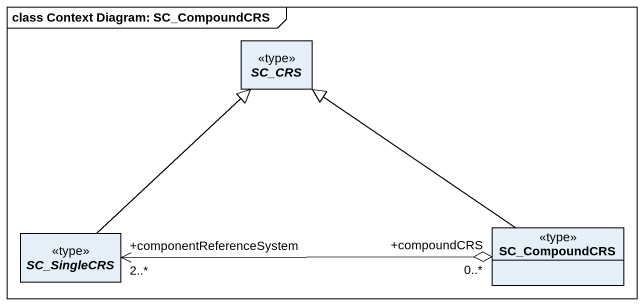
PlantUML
@startuml
mainframe class Context Diagram: SC_CompoundCRS
hide circle
hide empty members
abstract class SC_CRS <<type>>
abstract class SC_SingleCRS <<type>>
class SC_CompoundCRS <<type>>
SC_SingleCRS -up-|> SC_CRS
SC_SingleCRS "+componentReferenceSystem\n2..*" <-right-o "+compoundCRS\n0..*" SC_CompoundCRS
SC_CompoundCRS -up-|> SC_CRS
@enduml
